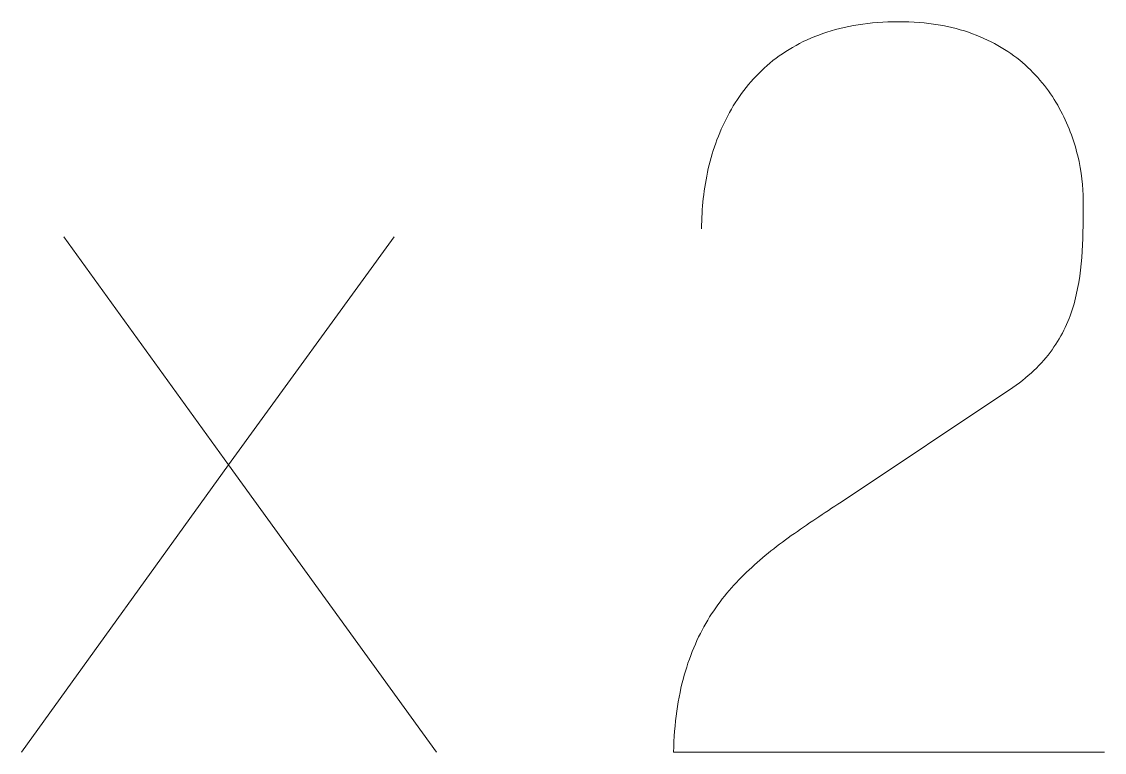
# Model space of a CAD drawing. Header units: centimetres. Extents: x -40 to 171, y -20 to 141.
# Drawn here: x 1.083 to 1.996, y 101.998 to 102.614 of the extents above; entities that cross this region are included whole.
import ezdxf

# ---------------------------------------------------------------- set-up
doc = ezdxf.new("R2010")
doc.units = ezdxf.units.CM
doc.header["$MEASUREMENT"] = 0
doc.layers.add('Layer 1', color=7, linetype='Continuous')

msp = doc.modelspace()

# ---------------------------------------------------------------- linework, layer by layer
at = {"layer": 'Layer 1', "color": 30, "lineweight": 9}
for points, knots in [([(1.99604, 101.9982), (1.99604, 101.9982), (1.63282, 101.9982), (1.63282, 101.9982), (1.63282, 101.9982), (1.63353, 102.02275), (1.63663, 102.04448), (1.64185, 102.06311), (1.64185, 102.06311), (1.64721, 102.08174), (1.65441, 102.09811), (1.6633, 102.11222), (1.6633, 102.11222), (1.67233, 102.12633), (1.68263, 102.13889), (1.69435, 102.1499), (1.69435, 102.1499), (1.70606, 102.16104), (1.71862, 102.1712), (1.73216, 102.1808), (1.73216, 102.1808), (1.74571, 102.19025), (1.75968, 102.19971), (1.77421, 102.20902), (1.77421, 102.20902), (1.77421, 102.20902), (1.91899, 102.30554), (1.91899, 102.30554), (1.91899, 102.30554), (1.93381, 102.31598), (1.94538, 102.32741), (1.95357, 102.33969), (1.95357, 102.33969), (1.96189, 102.35197), (1.96768, 102.36495), (1.97121, 102.37864), (1.97121, 102.37864), (1.97459, 102.39218), (1.97671, 102.40615), (1.97742, 102.42026), (1.97742, 102.42026), (1.97812, 102.43452), (1.9784, 102.44877), (1.97826, 102.46302), (1.97826, 102.46302), (1.97826, 102.47473), (1.97671, 102.48729), (1.97361, 102.50084), (1.97361, 102.50084), (1.97036, 102.51425), (1.96528, 102.52765), (1.95808, 102.54092), (1.95808, 102.54092), (1.95089, 102.55418), (1.94129, 102.56632), (1.9293, 102.57732), (1.9293, 102.57732), (1.9173, 102.58819), (1.90248, 102.59694), (1.88485, 102.60357), (1.88485, 102.60357), (1.86721, 102.6102), (1.84646, 102.61359), (1.82247, 102.61373), (1.82247, 102.61373), (1.79834, 102.61359), (1.77704, 102.6102), (1.75869, 102.60371), (1.75869, 102.60371), (1.74035, 102.59722), (1.72468, 102.58819), (1.7117, 102.57676), (1.7117, 102.57676), (1.69872, 102.56533), (1.68828, 102.55206), (1.68009, 102.53725), (1.68009, 102.53725), (1.67191, 102.52243), (1.66598, 102.50663), (1.66217, 102.48997), (1.66217, 102.48997), (1.65836, 102.47332), (1.65653, 102.45639), (1.65653, 102.43932), (1.65653, 102.43932), (1.65653, 102.45639), (1.65836, 102.47332), (1.66217, 102.48997), (1.66217, 102.48997), (1.66598, 102.50663), (1.67191, 102.52243), (1.68009, 102.53725), (1.68009, 102.53725), (1.68828, 102.55206), (1.69872, 102.56533), (1.7117, 102.57676), (1.7117, 102.57676), (1.72468, 102.58819), (1.74035, 102.59722), (1.75869, 102.60371), (1.75869, 102.60371), (1.77704, 102.6102), (1.79834, 102.61359), (1.82247, 102.61373), (1.82247, 102.61373), (1.84646, 102.61359), (1.86721, 102.6102), (1.88485, 102.60357), (1.88485, 102.60357), (1.90248, 102.59694), (1.9173, 102.58819), (1.9293, 102.57732), (1.9293, 102.57732), (1.94129, 102.56632), (1.95089, 102.55418), (1.95808, 102.54092), (1.95808, 102.54092), (1.96528, 102.52765), (1.97036, 102.51425), (1.97361, 102.50084), (1.97361, 102.50084), (1.97671, 102.48729), (1.97826, 102.47473), (1.97826, 102.46302), (1.97826, 102.46302), (1.9784, 102.44877), (1.97812, 102.43452), (1.97742, 102.42026), (1.97742, 102.42026), (1.97671, 102.40615), (1.97459, 102.39218), (1.97121, 102.37864), (1.97121, 102.37864), (1.96768, 102.36495), (1.96189, 102.35197), (1.95357, 102.33969), (1.95357, 102.33969), (1.94538, 102.32741), (1.93381, 102.31598), (1.91899, 102.30554), (1.91899, 102.30554), (1.91899, 102.30554), (1.77421, 102.20902), (1.77421, 102.20902), (1.77421, 102.20902), (1.75968, 102.19971), (1.74571, 102.19025), (1.73216, 102.1808), (1.73216, 102.1808), (1.71862, 102.1712), (1.70606, 102.16104), (1.69435, 102.1499), (1.69435, 102.1499), (1.68263, 102.13889), (1.67233, 102.12633), (1.6633, 102.11222), (1.6633, 102.11222), (1.65441, 102.09811), (1.64721, 102.08174), (1.64185, 102.06311), (1.64185, 102.06311), (1.63663, 102.04448), (1.63353, 102.02275), (1.63282, 101.9982), (1.63282, 101.9982), (1.63282, 101.9982), (1.99604, 101.9982), (1.99604, 101.9982)], [0, 0, 0, 0, 0.02381, 0.02381, 0.02381, 0.02381, 0.047619, 0.047619, 0.047619, 0.047619, 0.071429, 0.071429, 0.071429, 0.071429, 0.095238, 0.095238, 0.095238, 0.095238, 0.119048, 0.119048, 0.119048, 0.119048, 0.142857, 0.142857, 0.142857, 0.142857, 0.166667, 0.166667, 0.166667, 0.166667, 0.190476, 0.190476, 0.190476, 0.190476, 0.214286, 0.214286, 0.214286, 0.214286, 0.238095, 0.238095, 0.238095, 0.238095, 0.261905, 0.261905, 0.261905, 0.261905, 0.285714, 0.285714, 0.285714, 0.285714, 0.309524, 0.309524, 0.309524, 0.309524, 0.333333, 0.333333, 0.333333, 0.333333, 0.357143, 0.357143, 0.357143, 0.357143, 0.380952, 0.380952, 0.380952, 0.380952, 0.404762, 0.404762, 0.404762, 0.404762, 0.428571, 0.428571, 0.428571, 0.428571, 0.452381, 0.452381, 0.452381, 0.452381, 0.47619, 0.47619, 0.47619, 0.47619, 0.5, 0.5, 0.5, 0.5, 0.52381, 0.52381, 0.52381, 0.52381, 0.547619, 0.547619, 0.547619, 0.547619, 0.571429, 0.571429, 0.571429, 0.571429, 0.595238, 0.595238, 0.595238, 0.595238, 0.619048, 0.619048, 0.619048, 0.619048, 0.642857, 0.642857, 0.642857, 0.642857, 0.666667, 0.666667, 0.666667, 0.666667, 0.690476, 0.690476, 0.690476, 0.690476, 0.714286, 0.714286, 0.714286, 0.714286, 0.738095, 0.738095, 0.738095, 0.738095, 0.761905, 0.761905, 0.761905, 0.761905, 0.785714, 0.785714, 0.785714, 0.785714, 0.809524, 0.809524, 0.809524, 0.809524, 0.833333, 0.833333, 0.833333, 0.833333, 0.857143, 0.857143, 0.857143, 0.857143, 0.880952, 0.880952, 0.880952, 0.880952, 0.904762, 0.904762, 0.904762, 0.904762, 0.928571, 0.928571, 0.928571, 0.928571, 0.952381, 0.952381, 0.952381, 0.952381, 0.97619, 0.97619, 0.97619, 0.97619, 1, 1, 1, 1]), ([(1.08333, 101.9982), (1.08333, 101.9982), (1.25774, 102.24035), (1.25774, 102.24035), (1.25774, 102.24035), (1.25774, 102.24035), (1.11889, 102.43254), (1.11889, 102.43254), (1.11889, 102.43254), (1.11889, 102.43254), (1.25774, 102.24035), (1.25774, 102.24035), (1.25774, 102.24035), (1.25774, 102.24035), (1.39744, 102.43254), (1.39744, 102.43254), (1.39744, 102.43254), (1.39744, 102.43254), (1.25774, 102.24035), (1.25774, 102.24035), (1.25774, 102.24035), (1.25774, 102.24035), (1.43301, 101.9982), (1.43301, 101.9982), (1.43301, 101.9982), (1.43301, 101.9982), (1.25774, 102.24035), (1.25774, 102.24035), (1.25774, 102.24035), (1.25774, 102.24035), (1.08333, 101.9982), (1.08333, 101.9982)], [0, 0, 0, 0, 0.125, 0.125, 0.125, 0.125, 0.25, 0.25, 0.25, 0.25, 0.375, 0.375, 0.375, 0.375, 0.5, 0.5, 0.5, 0.5, 0.625, 0.625, 0.625, 0.625, 0.75, 0.75, 0.75, 0.75, 0.875, 0.875, 0.875, 0.875, 1, 1, 1, 1])]:
    msp.add_open_spline(points, degree=3, knots=knots, dxfattribs=at)

doc.saveas('drawing.dxf')
